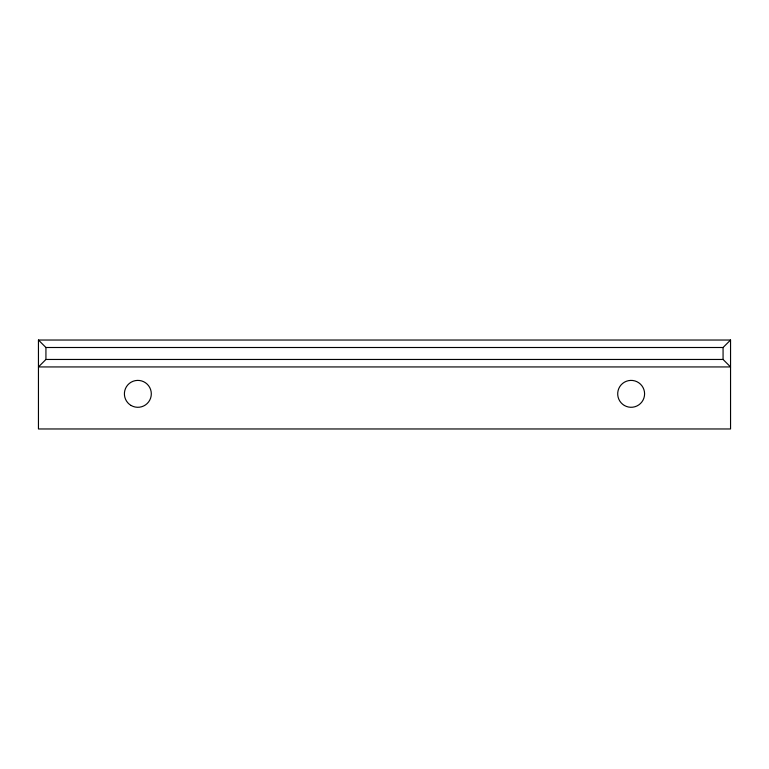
<?xml version="1.0" encoding="UTF-8"?>
<svg xmlns="http://www.w3.org/2000/svg" width="769" height="769" viewBox="0 0 769 769"><rect width="100%" height="100%" fill="white"/><g stroke="black" fill="none" stroke-linecap="round" stroke-linejoin="round"><path stroke-width="1.15" d="M45.929 359.459L38.45 366.938L730.55 366.938L723.071 359.459L45.929 359.459L45.929 347.501L38.45 340.033L38.45 428.967L730.55 428.967L730.55 340.033L38.45 340.033M45.929 347.501L723.071 347.501L730.55 340.033M723.071 347.501L723.071 359.459M131.124 405.494A13.458 13.458 0 0 0 151.31 393.843A13.458 13.458 0 0 0 131.124 382.193A13.458 13.458 0 0 0 131.124 405.494M624.418 405.494A13.458 13.458 0 0 0 644.595 393.843A13.458 13.458 0 0 0 624.418 382.193A13.458 13.458 0 0 0 624.418 405.494"/></g></svg>
